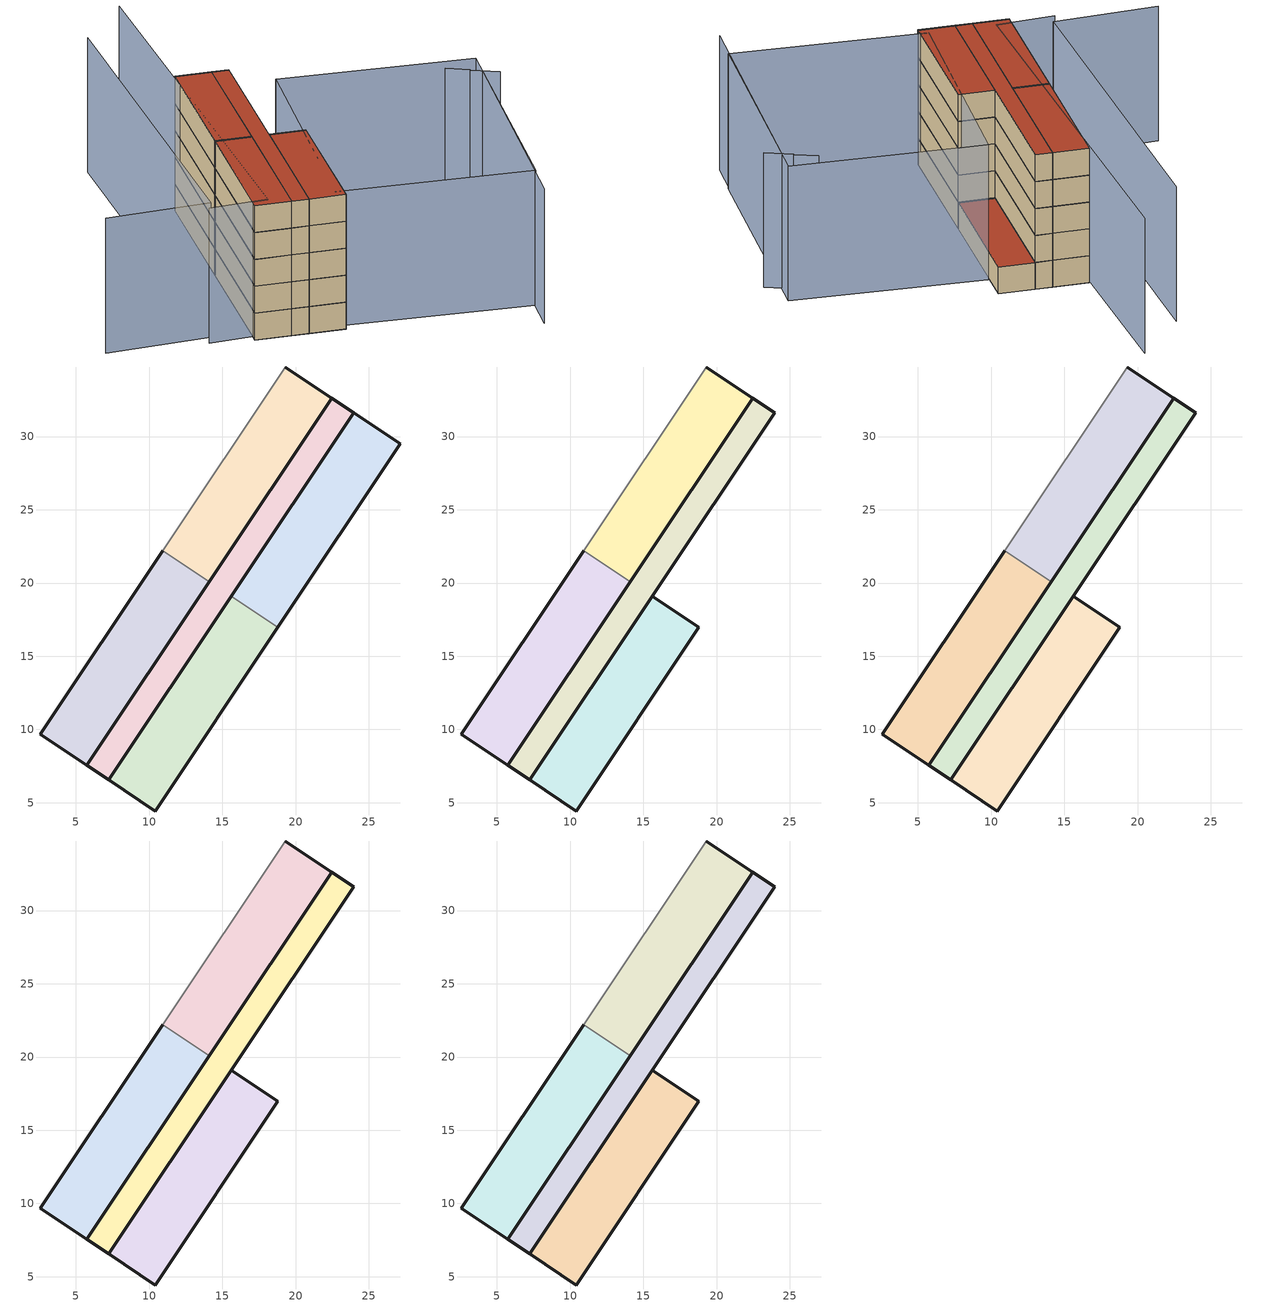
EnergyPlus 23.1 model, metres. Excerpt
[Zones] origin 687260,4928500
96aad2b2f6af818a_F0_dwelling_0
 floor ground (EU_floor_Construction): 5.74,7.56 14.1,20.09 10.93,22.21 2.56,9.68 z0
 wall outside (EU_wall_Construction): 14.1,20.09 5.74,7.56 2.56,9.68 10.93,22.21 z0:3
 wall to 96aad2b2f6af818a_F0_dwelling_1 (EU_wall_Construction): 10.93,22.21 14.1,20.09 z0:3
96aad2b2f6af818a_F0_dwelling_1
 floor ground (EU_floor_Construction): 14.1,20.09 22.46,32.62 19.29,34.75 10.93,22.21 z0
 wall outside (EU_wall_Construction): 19.29,34.75 22.46,32.62 14.1,20.09 z0:3
 wall adiabatic (EU_wall_Construction): 10.93,22.21 19.29,34.75 z0:3
96aad2b2f6af818a_F0_dwelling_2
 floor ground (EU_floor_Construction): 10.42,4.44 18.78,16.97 15.6,19.09 7.24,6.56 z0
 wall outside (EU_wall_Construction): 18.78,16.97 10.42,4.44 7.24,6.56 15.6,19.09 z0:3
 wall to 96aad2b2f6af818a_F0_dwelling_3 (EU_wall_Construction): 15.6,19.09 18.78,16.97 z0:3
96aad2b2f6af818a_F0_dwelling_3
 floor ground (EU_floor_Construction): 18.78,16.97 27.14,29.5 23.96,31.63 15.6,19.09 z0
 wall outside (EU_wall_Construction): 15.6,19.09 23.96,31.63 27.14,29.5 18.78,16.97 z0:3
 roof outside (EU_roof_Construction): 27.14,29.5 18.78,16.97 15.6,19.09 23.96,31.63 z3
96aad2b2f6af818a_F0_circulation
 floor ground (EU_floor_Construction): 7.24,6.56 23.96,31.63 22.46,32.62 5.74,7.56 z0
 wall outside (EU_wall_Construction): 7.24,6.56 5.74,7.56 22.46,32.62 23.96,31.63 7.24,6.56 z0:3
96aad2b2f6af818a_F1_dwelling_0
 floor to 96aad2b2f6af818a_F0_dwelling_0 (EU_floor_Construction): 5.74,7.56 14.1,20.09 10.93,22.21 2.56,9.68 z3
 wall outside (EU_wall_Construction): 14.1,20.09 5.74,7.56 2.56,9.68 10.93,22.21 z3:6
 wall to 96aad2b2f6af818a_F1_dwelling_1 (EU_wall_Construction): 10.93,22.21 14.1,20.09 z3:6
96aad2b2f6af818a_F1_dwelling_1
 floor to 96aad2b2f6af818a_F0_dwelling_1 (EU_floor_Construction): 14.1,20.09 22.46,32.62 19.29,34.75 10.93,22.21 z3
 wall outside (EU_wall_Construction): 19.29,34.75 22.46,32.62 14.1,20.09 z3:6
 wall adiabatic (EU_wall_Construction): 10.93,22.21 19.29,34.75 z3:6
96aad2b2f6af818a_F1_dwelling_2
 floor to 96aad2b2f6af818a_F0_dwelling_2 (EU_floor_Construction): 10.42,4.44 18.78,16.97 15.6,19.09 7.24,6.56 z3
 wall outside (EU_wall_Construction): 7.24,6.56 15.6,19.09 18.78,16.97 10.42,4.44 7.24,6.56 z3:6
96aad2b2f6af818a_F1_circulation
 floor to 96aad2b2f6af818a_F0_circulation (EU_floor_Construction): 7.24,6.56 23.96,31.63 22.46,32.62 5.74,7.56 z3
 wall outside (EU_wall_Construction): 7.24,6.56 5.74,7.56 22.46,32.62 23.96,31.63 7.24,6.56 z3:6
96aad2b2f6af818a_F2_dwelling_0
 floor to 96aad2b2f6af818a_F1_dwelling_0 (EU_floor_Construction): 5.74,7.56 14.1,20.09 10.93,22.21 2.56,9.68 z6
 wall outside (EU_wall_Construction): 14.1,20.09 5.74,7.56 2.56,9.68 10.93,22.21 z6:9
 wall to 96aad2b2f6af818a_F2_dwelling_1 (EU_wall_Construction): 10.93,22.21 14.1,20.09 z6:9
96aad2b2f6af818a_F2_dwelling_1
 floor to 96aad2b2f6af818a_F1_dwelling_1 (EU_floor_Construction): 14.1,20.09 22.46,32.62 19.29,34.75 10.93,22.21 z6
 wall outside (EU_wall_Construction): 19.29,34.75 22.46,32.62 14.1,20.09 z6:9
 wall adiabatic (EU_wall_Construction): 10.93,22.21 19.29,34.75 z6:9
96aad2b2f6af818a_F2_dwelling_2
 floor to 96aad2b2f6af818a_F1_dwelling_2 (EU_floor_Construction): 10.42,4.44 18.78,16.97 15.6,19.09 7.24,6.56 z6
 wall outside (EU_wall_Construction): 7.24,6.56 15.6,19.09 18.78,16.97 10.42,4.44 7.24,6.56 z6:9
96aad2b2f6af818a_F2_circulation
 floor to 96aad2b2f6af818a_F1_circulation (EU_floor_Construction): 7.24,6.56 23.96,31.63 22.46,32.62 5.74,7.56 z6
 wall outside (EU_wall_Construction): 7.24,6.56 5.74,7.56 22.46,32.62 23.96,31.63 7.24,6.56 z6:9
96aad2b2f6af818a_F3_dwelling_0
 floor to 96aad2b2f6af818a_F2_dwelling_0 (EU_floor_Construction): 5.74,7.56 14.1,20.09 10.93,22.21 2.56,9.68 z9
 wall outside (EU_wall_Construction): 14.1,20.09 5.74,7.56 2.56,9.68 10.93,22.21 z9:12
 wall to 96aad2b2f6af818a_F3_dwelling_1 (EU_wall_Construction): 10.93,22.21 14.1,20.09 z9:12
96aad2b2f6af818a_F3_dwelling_1
 floor to 96aad2b2f6af818a_F2_dwelling_1 (EU_floor_Construction): 14.1,20.09 22.46,32.62 19.29,34.75 10.93,22.21 z9
 wall outside (EU_wall_Construction): 19.29,34.75 22.46,32.62 14.1,20.09 z9:12
 wall adiabatic (EU_wall_Construction): 10.93,22.21 19.29,34.75 z9:12
96aad2b2f6af818a_F3_dwelling_2
 floor to 96aad2b2f6af818a_F2_dwelling_2 (EU_floor_Construction): 10.42,4.44 18.78,16.97 15.6,19.09 7.24,6.56 z9
 wall outside (EU_wall_Construction): 7.24,6.56 15.6,19.09 18.78,16.97 10.42,4.44 7.24,6.56 z9:12
96aad2b2f6af818a_F3_circulation
 floor to 96aad2b2f6af818a_F2_circulation (EU_floor_Construction): 7.24,6.56 23.96,31.63 22.46,32.62 5.74,7.56 z9
 wall outside (EU_wall_Construction): 7.24,6.56 5.74,7.56 22.46,32.62 23.96,31.63 7.24,6.56 z9:12
96aad2b2f6af818a_F4_dwelling_0
 floor to 96aad2b2f6af818a_F3_dwelling_0 (EU_floor_Construction): 5.74,7.56 14.1,20.09 10.93,22.21 2.56,9.68 z12
 wall outside (EU_wall_Construction): 14.1,20.09 5.74,7.56 2.56,9.68 10.93,22.21 z12:15
 wall to 96aad2b2f6af818a_F4_dwelling_1 (EU_wall_Construction): 10.93,22.21 14.1,20.09 z12:15
 roof outside (EU_roof_Construction): 14.1,20.09 5.74,7.56 2.56,9.68 10.93,22.21 z15
96aad2b2f6af818a_F4_dwelling_1
 floor to 96aad2b2f6af818a_F3_dwelling_1 (EU_floor_Construction): 14.1,20.09 22.46,32.62 19.29,34.75 10.93,22.21 z12
 wall outside (EU_wall_Construction): 19.29,34.75 22.46,32.62 14.1,20.09 z12:15
 wall adiabatic (EU_wall_Construction): 10.93,22.21 19.29,34.75 z12:15
 roof outside (EU_roof_Construction): 22.46,32.62 14.1,20.09 10.93,22.21 19.29,34.75 z15
96aad2b2f6af818a_F4_dwelling_2
 floor to 96aad2b2f6af818a_F3_dwelling_2 (EU_floor_Construction): 10.42,4.44 18.78,16.97 15.6,19.09 7.24,6.56 z12
 wall outside (EU_wall_Construction): 7.24,6.56 15.6,19.09 18.78,16.97 10.42,4.44 7.24,6.56 z12:15
 roof outside (EU_roof_Construction): 18.78,16.97 10.42,4.44 7.24,6.56 15.6,19.09 z15
96aad2b2f6af818a_F4_circulation
 floor to 96aad2b2f6af818a_F3_circulation (EU_floor_Construction): 7.24,6.56 23.96,31.63 22.46,32.62 5.74,7.56 z12
 wall outside (EU_wall_Construction): 7.24,6.56 5.74,7.56 22.46,32.62 23.96,31.63 7.24,6.56 z12:15
 roof outside (EU_roof_Construction): 23.96,31.63 7.24,6.56 5.74,7.56 22.46,32.62 z15
shading: 24.3,-9.7 40.31,12.31 / 41.33,10.85 39.61,13.3 / 39.72,13.38 38.27,15.46 / 27.6,49.21 4.47,9.61 / 4.47,9.61 -0.89,12.74 / 20.16,46.95 0.17,13.41 / 0.17,13.41 -9.33,19.07 / 41.99,14.64 26.87,-6.34 / 26.87,-6.34 10.21,5.67 / 10.21,5.67 25.33,26.64 / 25.33,26.64 41.99,14.64 z0:15
[Building]
EU S2 Campaign: North Axis=0; Terrain=City; Solar Distribution=FullExterior
[Site:Location]
Bologna: Latitude=44.5; Longitude=11.25; Time Zone=1; Elevation=37
[SizingPeriod:WeatherFileDays]
AnnualSizingPeriod: Begin Month=1; Begin Day of Month=1; End Month=12; End Day of Month=31; Day of Week for Start Day=Monday; Use Weather File Daylight Saving Period=No; Use Weather File Rain and Snow Indicators=No
[MATERIAL]
EU_InternalMass_Material: Roughness=MediumRough; Thickness=0.1; Conductivity=1; Density=1800; Specific Heat=900; Thermal Absorptance=0.9; Solar Absorptance=0.7; Visible Absorptance=0.7
[MATERIAL:NOMASS] Roughness=MediumRough; Thermal Absorptance=0.9; Solar Absorptance=0.7; Visible Absorptance=0.7
Name | Thermal Resistance
EU_wall_NoMass | 0.905828
EU_roof_NoMass | 0.37593
EU_floor_NoMass | 0.67114
[CONSTRUCTION]
EU_wall_Construction: EU_wall_NoMass
EU_roof_Construction: EU_roof_NoMass
EU_floor_Construction: EU_floor_NoMass
EU_InternalMass_Construction: EU_InternalMass_Material
[ZONE] Type=1; Multiplier=1; Ceiling Height=autocalculate; Floor Area=autocalculate; Part of Total Floor Area=Yes
Name | Volume
96aad2b2f6af818a_F0_dwelling_0; 96aad2b2f6af818a_F1_dwelling_0; 96aad2b2f6af818a_F2_dwelling_0; 96aad2b2f6af818a_F3_dwelling_0; 96aad2b2f6af818a_F4_dwelling_0 | 172.77
96aad2b2f6af818a_F0_dwelling_1; 96aad2b2f6af818a_F1_dwelling_1; 96aad2b2f6af818a_F2_dwelling_1; 96aad2b2f6af818a_F3_dwelling_1; 96aad2b2f6af818a_F4_dwelling_1 | 172.786
96aad2b2f6af818a_F0_dwelling_2; 96aad2b2f6af818a_F1_dwelling_2; 96aad2b2f6af818a_F2_dwelling_2; 96aad2b2f6af818a_F3_dwelling_2; 96aad2b2f6af818a_F4_dwelling_2 | 172.769
96aad2b2f6af818a_F0_dwelling_3 | 172.787
96aad2b2f6af818a_F0_circulation; 96aad2b2f6af818a_F1_circulation; 96aad2b2f6af818a_F2_circulation; 96aad2b2f6af818a_F3_circulation; 96aad2b2f6af818a_F4_circulation | 162.742
[INTERNALMASS] Construction=EU_InternalMass_Construction
Name | Zone or ZoneList | Surface Area
96aad2b2f6af818a_F0_dwelling_0_EU_InternalMass | 96aad2b2f6af818a_F0_dwelling_0 | 57.5971
96aad2b2f6af818a_F0_dwelling_1_EU_InternalMass | 96aad2b2f6af818a_F0_dwelling_1 | 57.5971
96aad2b2f6af818a_F0_dwelling_2_EU_InternalMass | 96aad2b2f6af818a_F0_dwelling_2 | 57.5972
96aad2b2f6af818a_F0_dwelling_3_EU_InternalMass | 96aad2b2f6af818a_F0_dwelling_3 | 57.5972
96aad2b2f6af818a_F1_dwelling_0_EU_InternalMass | 96aad2b2f6af818a_F1_dwelling_0 | 57.5971
96aad2b2f6af818a_F1_dwelling_1_EU_InternalMass | 96aad2b2f6af818a_F1_dwelling_1 | 57.5971
96aad2b2f6af818a_F1_dwelling_2_EU_InternalMass | 96aad2b2f6af818a_F1_dwelling_2 | 115.194
96aad2b2f6af818a_F2_dwelling_0_EU_InternalMass | 96aad2b2f6af818a_F2_dwelling_0 | 57.5971
96aad2b2f6af818a_F2_dwelling_1_EU_InternalMass | 96aad2b2f6af818a_F2_dwelling_1 | 57.5971
96aad2b2f6af818a_F2_dwelling_2_EU_InternalMass | 96aad2b2f6af818a_F2_dwelling_2 | 115.194
96aad2b2f6af818a_F3_dwelling_0_EU_InternalMass | 96aad2b2f6af818a_F3_dwelling_0 | 57.5971
96aad2b2f6af818a_F3_dwelling_1_EU_InternalMass | 96aad2b2f6af818a_F3_dwelling_1 | 57.5971
96aad2b2f6af818a_F3_dwelling_2_EU_InternalMass | 96aad2b2f6af818a_F3_dwelling_2 | 115.194
96aad2b2f6af818a_F4_dwelling_0_EU_InternalMass | 96aad2b2f6af818a_F4_dwelling_0 | 57.5971
96aad2b2f6af818a_F4_dwelling_1_EU_InternalMass | 96aad2b2f6af818a_F4_dwelling_1 | 57.5971
96aad2b2f6af818a_F4_dwelling_2_EU_InternalMass | 96aad2b2f6af818a_F4_dwelling_2 | 115.194
[OTHEREQUIPMENT] Fuel Type=Electricity; Design Level Calculation Method=Watts/Area; Power per Zone Floor Area=1; Fraction Latent=0; Fraction Radiant=0; Fraction Lost=0; Carbon Dioxide Generation Rate=0; EndUse Subcategory=EU_Step8_InternalGains
Name | Zone or ZoneList or Space or SpaceList | Schedule
EU_Step8_InternalGain_96aad2b2f6af818a_F0_dwelling_0_f000 | 96aad2b2f6af818a_F0_dwelling_0 | EU_Step8_GainSchedule_96aad2b2f6af818a_F0_dwelling_0_f000
EU_Step8_InternalGain_96aad2b2f6af818a_F0_dwelling_1_f000 | 96aad2b2f6af818a_F0_dwelling_1 | EU_Step8_GainSchedule_96aad2b2f6af818a_F0_dwelling_1_f000
EU_Step8_InternalGain_96aad2b2f6af818a_F0_dwelling_2_f000 | 96aad2b2f6af818a_F0_dwelling_2 | EU_Step8_GainSchedule_96aad2b2f6af818a_F0_dwelling_2_f000
EU_Step8_InternalGain_96aad2b2f6af818a_F0_dwelling_3_f000 | 96aad2b2f6af818a_F0_dwelling_3 | EU_Step8_GainSchedule_96aad2b2f6af818a_F0_dwelling_3_f000
EU_Step8_InternalGain_96aad2b2f6af818a_F1_dwelling_0_f000 | 96aad2b2f6af818a_F1_dwelling_0 | EU_Step8_GainSchedule_96aad2b2f6af818a_F1_dwelling_0_f000
EU_Step8_InternalGain_96aad2b2f6af818a_F1_dwelling_1_f000 | 96aad2b2f6af818a_F1_dwelling_1 | EU_Step8_GainSchedule_96aad2b2f6af818a_F1_dwelling_1_f000
EU_Step8_InternalGain_96aad2b2f6af818a_F1_dwelling_2_f000 | 96aad2b2f6af818a_F1_dwelling_2 | EU_Step8_GainSchedule_96aad2b2f6af818a_F1_dwelling_2_f000
EU_Step8_InternalGain_96aad2b2f6af818a_F2_dwelling_0_f000 | 96aad2b2f6af818a_F2_dwelling_0 | EU_Step8_GainSchedule_96aad2b2f6af818a_F2_dwelling_0_f000
EU_Step8_InternalGain_96aad2b2f6af818a_F2_dwelling_1_f000 | 96aad2b2f6af818a_F2_dwelling_1 | EU_Step8_GainSchedule_96aad2b2f6af818a_F2_dwelling_1_f000
EU_Step8_InternalGain_96aad2b2f6af818a_F2_dwelling_2_f000 | 96aad2b2f6af818a_F2_dwelling_2 | EU_Step8_GainSchedule_96aad2b2f6af818a_F2_dwelling_2_f000
EU_Step8_InternalGain_96aad2b2f6af818a_F3_dwelling_0_f000 | 96aad2b2f6af818a_F3_dwelling_0 | EU_Step8_GainSchedule_96aad2b2f6af818a_F3_dwelling_0_f000
EU_Step8_InternalGain_96aad2b2f6af818a_F3_dwelling_1_f000 | 96aad2b2f6af818a_F3_dwelling_1 | EU_Step8_GainSchedule_96aad2b2f6af818a_F3_dwelling_1_f000
EU_Step8_InternalGain_96aad2b2f6af818a_F3_dwelling_2_f000 | 96aad2b2f6af818a_F3_dwelling_2 | EU_Step8_GainSchedule_96aad2b2f6af818a_F3_dwelling_2_f000
EU_Step8_InternalGain_96aad2b2f6af818a_F4_dwelling_0_f000 | 96aad2b2f6af818a_F4_dwelling_0 | EU_Step8_GainSchedule_96aad2b2f6af818a_F4_dwelling_0_f000
EU_Step8_InternalGain_96aad2b2f6af818a_F4_dwelling_1_f000 | 96aad2b2f6af818a_F4_dwelling_1 | EU_Step8_GainSchedule_96aad2b2f6af818a_F4_dwelling_1_f000
EU_Step8_InternalGain_96aad2b2f6af818a_F4_dwelling_2_f000 | 96aad2b2f6af818a_F4_dwelling_2 | EU_Step8_GainSchedule_96aad2b2f6af818a_F4_dwelling_2_f000
[ZONEINFILTRATION:DESIGNFLOWRATE] Schedule=EU_AlwaysOn; Design Flow Rate Calculation Method=Flow/Area; Flow Rate per Floor Area=0.0005; Constant Term Coefficient=1; Temperature Term Coefficient=0; Velocity Term Coefficient=0; Velocity Squared Term Coefficient=0
Name | Zone or ZoneList or Space or SpaceList
EU_Circulation_Infiltration_96aad2b2f6af818a_F0_circulation | 96aad2b2f6af818a_F0_circulation
EU_Circulation_Infiltration_96aad2b2f6af818a_F1_circulation | 96aad2b2f6af818a_F1_circulation
EU_Circulation_Infiltration_96aad2b2f6af818a_F2_circulation | 96aad2b2f6af818a_F2_circulation
EU_Circulation_Infiltration_96aad2b2f6af818a_F3_circulation | 96aad2b2f6af818a_F3_circulation
EU_Circulation_Infiltration_96aad2b2f6af818a_F4_circulation | 96aad2b2f6af818a_F4_circulation
[ZONEVENTILATION:DESIGNFLOWRATE] Schedule=EU_AlwaysOn; Design Flow Rate Calculation Method=AirChanges/Hour; Air Changes per Hour=0.73129; Ventilation Type=Natural; Fan Pressure Rise=0; Fan Total Efficiency=1; Constant Term Coefficient=1; Temperature Term Coefficient=0; Velocity Term Coefficient=0; Velocity Squared Term Coefficient=0; Minimum Indoor Temperature=-100; Maximum Indoor Temperature=100; Delta Temperature=-100; Minimum Outdoor Temperature=-100; Maximum Outdoor Temperature=100; Maximum Wind Speed=40
Name | Zone or ZoneList or Space or SpaceList
EU_ConstantAir_96aad2b2f6af818a_F0_dwelling_0 | 96aad2b2f6af818a_F0_dwelling_0
EU_ConstantAir_96aad2b2f6af818a_F0_dwelling_1 | 96aad2b2f6af818a_F0_dwelling_1
EU_ConstantAir_96aad2b2f6af818a_F0_dwelling_2 | 96aad2b2f6af818a_F0_dwelling_2
EU_ConstantAir_96aad2b2f6af818a_F0_dwelling_3 | 96aad2b2f6af818a_F0_dwelling_3
EU_ConstantAir_96aad2b2f6af818a_F1_dwelling_0 | 96aad2b2f6af818a_F1_dwelling_0
EU_ConstantAir_96aad2b2f6af818a_F1_dwelling_1 | 96aad2b2f6af818a_F1_dwelling_1
EU_ConstantAir_96aad2b2f6af818a_F1_dwelling_2 | 96aad2b2f6af818a_F1_dwelling_2
EU_ConstantAir_96aad2b2f6af818a_F2_dwelling_0 | 96aad2b2f6af818a_F2_dwelling_0
EU_ConstantAir_96aad2b2f6af818a_F2_dwelling_1 | 96aad2b2f6af818a_F2_dwelling_1
EU_ConstantAir_96aad2b2f6af818a_F2_dwelling_2 | 96aad2b2f6af818a_F2_dwelling_2
EU_ConstantAir_96aad2b2f6af818a_F3_dwelling_0 | 96aad2b2f6af818a_F3_dwelling_0
EU_ConstantAir_96aad2b2f6af818a_F3_dwelling_1 | 96aad2b2f6af818a_F3_dwelling_1
EU_ConstantAir_96aad2b2f6af818a_F3_dwelling_2 | 96aad2b2f6af818a_F3_dwelling_2
EU_ConstantAir_96aad2b2f6af818a_F4_dwelling_0 | 96aad2b2f6af818a_F4_dwelling_0
EU_ConstantAir_96aad2b2f6af818a_F4_dwelling_1 | 96aad2b2f6af818a_F4_dwelling_1
EU_ConstantAir_96aad2b2f6af818a_F4_dwelling_2 | 96aad2b2f6af818a_F4_dwelling_2
[HVACTEMPLATE:THERMOSTAT] Constant Heating Setpoint=20; Constant Cooling Setpoint=50
EU_HeatOnly_96aad2b2f6af818a_F0_dwelling_0; EU_HeatOnly_96aad2b2f6af818a_F0_dwelling_1; EU_HeatOnly_96aad2b2f6af818a_F0_dwelling_2; EU_HeatOnly_96aad2b2f6af818a_F0_dwelling_3; EU_HeatOnly_96aad2b2f6af818a_F1_dwelling_0; EU_HeatOnly_96aad2b2f6af818a_F1_dwelling_1; EU_HeatOnly_96aad2b2f6af818a_F1_dwelling_2; EU_HeatOnly_96aad2b2f6af818a_F2_dwelling_0; EU_HeatOnly_96aad2b2f6af818a_F2_dwelling_1; EU_HeatOnly_96aad2b2f6af818a_F2_dwelling_2; EU_HeatOnly_96aad2b2f6af818a_F3_dwelling_0; EU_HeatOnly_96aad2b2f6af818a_F3_dwelling_1; EU_HeatOnly_96aad2b2f6af818a_F3_dwelling_2; EU_HeatOnly_96aad2b2f6af818a_F4_dwelling_0; EU_HeatOnly_96aad2b2f6af818a_F4_dwelling_1; EU_HeatOnly_96aad2b2f6af818a_F4_dwelling_2
[HVACTEMPLATE:ZONE:IDEALLOADSAIRSYSTEM] System Availability Schedule=EU_AlwaysOn; Maximum Heating Supply Air Temperature=50; Minimum Cooling Supply Air Temperature=13; Maximum Heating Supply Air Humidity Ratio=0.0156; Minimum Cooling Supply Air Humidity Ratio=0.0077; Heating Limit=NoLimit; Cooling Limit=NoLimit; Heating Availability Schedule=EU_AlwaysOn; Cooling Availability Schedule=EU_CoolingOff; Dehumidification Control Type=ConstantSensibleHeatRatio; Cooling Sensible Heat Ratio=0.7; Dehumidification Setpoint=60; Humidification Control Type=None; Humidification Setpoint=30; Outdoor Air Method=None; Outdoor Air Flow Rate per Person=0.00944; Outdoor Air Flow Rate per Zone Floor Area=0; Outdoor Air Flow Rate per Zone=0; Demand Controlled Ventilation Type=None; Outdoor Air Economizer Type=NoEconomizer; Heat Recovery Type=None; Sensible Heat Recovery Effectiveness=0.7; Latent Heat Recovery Effectiveness=0.65
Name | Template Thermostat
96aad2b2f6af818a_F0_dwelling_0 | EU_HeatOnly_96aad2b2f6af818a_F0_dwelling_0
96aad2b2f6af818a_F0_dwelling_1 | EU_HeatOnly_96aad2b2f6af818a_F0_dwelling_1
96aad2b2f6af818a_F0_dwelling_2 | EU_HeatOnly_96aad2b2f6af818a_F0_dwelling_2
96aad2b2f6af818a_F0_dwelling_3 | EU_HeatOnly_96aad2b2f6af818a_F0_dwelling_3
96aad2b2f6af818a_F1_dwelling_0 | EU_HeatOnly_96aad2b2f6af818a_F1_dwelling_0
96aad2b2f6af818a_F1_dwelling_1 | EU_HeatOnly_96aad2b2f6af818a_F1_dwelling_1
96aad2b2f6af818a_F1_dwelling_2 | EU_HeatOnly_96aad2b2f6af818a_F1_dwelling_2
96aad2b2f6af818a_F2_dwelling_0 | EU_HeatOnly_96aad2b2f6af818a_F2_dwelling_0
96aad2b2f6af818a_F2_dwelling_1 | EU_HeatOnly_96aad2b2f6af818a_F2_dwelling_1
96aad2b2f6af818a_F2_dwelling_2 | EU_HeatOnly_96aad2b2f6af818a_F2_dwelling_2
96aad2b2f6af818a_F3_dwelling_0 | EU_HeatOnly_96aad2b2f6af818a_F3_dwelling_0
96aad2b2f6af818a_F3_dwelling_1 | EU_HeatOnly_96aad2b2f6af818a_F3_dwelling_1
96aad2b2f6af818a_F3_dwelling_2 | EU_HeatOnly_96aad2b2f6af818a_F3_dwelling_2
96aad2b2f6af818a_F4_dwelling_0 | EU_HeatOnly_96aad2b2f6af818a_F4_dwelling_0
96aad2b2f6af818a_F4_dwelling_1 | EU_HeatOnly_96aad2b2f6af818a_F4_dwelling_1
96aad2b2f6af818a_F4_dwelling_2 | EU_HeatOnly_96aad2b2f6af818a_F4_dwelling_2
[SIZING:ZONE] Zone Cooling Design Supply Air Temperature Input Method=SupplyAirTemperature; Zone Cooling Design Supply Air Temperature=13; Zone Heating Design Supply Air Temperature Input Method=SupplyAirTemperature; Zone Heating Design Supply Air Temperature=50; Zone Cooling Design Supply Air Humidity Ratio=0.008; Zone Heating Design Supply Air Humidity Ratio=0.008; Cooling Design Air Flow Method=DesignDay; Cooling Design Air Flow Rate=0; Cooling Minimum Air Flow per Zone Floor Area=0.000762; Cooling Minimum Air Flow=0; Cooling Minimum Air Flow Fraction=0.2; Heating Design Air Flow Method=DesignDay; Heating Design Air Flow Rate=0; Heating Maximum Air Flow per Zone Floor Area=0.002032; Heating Maximum Air Flow=0.141576; Heating Maximum Air Flow Fraction=0.3; Account for Dedicated Outdoor Air System=No; Dedicated Outdoor Air System Control Strategy=NeutralSupplyAir; Dedicated Outdoor Air Low Setpoint Temperature for Design=autosize; Dedicated Outdoor Air High Setpoint Temperature for Design=autosize; Zone Load Sizing Method=Sensible Load Only No Latent Load; Zone Latent Cooling Design Supply Air Humidity Ratio Input Method=HumidityRatioDifference; Zone Cooling Design Supply Air Humidity Ratio Difference=0.005; Zone Latent Heating Design Supply Air Humidity Ratio Input Method=HumidityRatioDifference; Zone Humidification Design Supply Air Humidity Ratio Difference=0.005
96aad2b2f6af818a_F0_dwelling_0; 96aad2b2f6af818a_F0_dwelling_1; 96aad2b2f6af818a_F0_dwelling_2; 96aad2b2f6af818a_F0_dwelling_3; 96aad2b2f6af818a_F1_dwelling_0; 96aad2b2f6af818a_F1_dwelling_1; 96aad2b2f6af818a_F1_dwelling_2; 96aad2b2f6af818a_F2_dwelling_0; 96aad2b2f6af818a_F2_dwelling_1; 96aad2b2f6af818a_F2_dwelling_2; 96aad2b2f6af818a_F3_dwelling_0; 96aad2b2f6af818a_F3_dwelling_1; 96aad2b2f6af818a_F3_dwelling_2; 96aad2b2f6af818a_F4_dwelling_0; 96aad2b2f6af818a_F4_dwelling_1; 96aad2b2f6af818a_F4_dwelling_2
[SCHEDULE:CONSTANT]
Name | Hourly Value
EU_AlwaysOn | 1
EU_CoolingOff | 0
[SCHEDULE:FILE] Column Number=1; Rows to Skip at Top=0; Number of Hours of Data=8760; Column Separator=Comma; Interpolate to Timestep=No; Minutes per Item=60; Adjust Schedule for Daylight Savings=Yes
Name | File
EU_Step8_GainSchedule_96aad2b2f6af818a_F0_dwelling_0_f000 | ../../schedules/96aad2b2f6af818a/96aad2b2f6af818a_F0_dwelling_0_f000_gain.csv
EU_Step8_GainSchedule_96aad2b2f6af818a_F0_dwelling_1_f000 | ../../schedules/96aad2b2f6af818a/96aad2b2f6af818a_F0_dwelling_1_f000_gain.csv
EU_Step8_GainSchedule_96aad2b2f6af818a_F0_dwelling_2_f000 | ../../schedules/96aad2b2f6af818a/96aad2b2f6af818a_F0_dwelling_2_f000_gain.csv
EU_Step8_GainSchedule_96aad2b2f6af818a_F0_dwelling_3_f000 | ../../schedules/96aad2b2f6af818a/96aad2b2f6af818a_F0_dwelling_3_f000_gain.csv
EU_Step8_GainSchedule_96aad2b2f6af818a_F1_dwelling_0_f000 | ../../schedules/96aad2b2f6af818a/96aad2b2f6af818a_F1_dwelling_0_f000_gain.csv
EU_Step8_GainSchedule_96aad2b2f6af818a_F1_dwelling_1_f000 | ../../schedules/96aad2b2f6af818a/96aad2b2f6af818a_F1_dwelling_1_f000_gain.csv
EU_Step8_GainSchedule_96aad2b2f6af818a_F1_dwelling_2_f000 | ../../schedules/96aad2b2f6af818a/96aad2b2f6af818a_F1_dwelling_2_f000_gain.csv
EU_Step8_GainSchedule_96aad2b2f6af818a_F2_dwelling_0_f000 | ../../schedules/96aad2b2f6af818a/96aad2b2f6af818a_F2_dwelling_0_f000_gain.csv
EU_Step8_GainSchedule_96aad2b2f6af818a_F2_dwelling_1_f000 | ../../schedules/96aad2b2f6af818a/96aad2b2f6af818a_F2_dwelling_1_f000_gain.csv
EU_Step8_GainSchedule_96aad2b2f6af818a_F2_dwelling_2_f000 | ../../schedules/96aad2b2f6af818a/96aad2b2f6af818a_F2_dwelling_2_f000_gain.csv
EU_Step8_GainSchedule_96aad2b2f6af818a_F3_dwelling_0_f000 | ../../schedules/96aad2b2f6af818a/96aad2b2f6af818a_F3_dwelling_0_f000_gain.csv
EU_Step8_GainSchedule_96aad2b2f6af818a_F3_dwelling_1_f000 | ../../schedules/96aad2b2f6af818a/96aad2b2f6af818a_F3_dwelling_1_f000_gain.csv
EU_Step8_GainSchedule_96aad2b2f6af818a_F3_dwelling_2_f000 | ../../schedules/96aad2b2f6af818a/96aad2b2f6af818a_F3_dwelling_2_f000_gain.csv
EU_Step8_GainSchedule_96aad2b2f6af818a_F4_dwelling_0_f000 | ../../schedules/96aad2b2f6af818a/96aad2b2f6af818a_F4_dwelling_0_f000_gain.csv
EU_Step8_GainSchedule_96aad2b2f6af818a_F4_dwelling_1_f000 | ../../schedules/96aad2b2f6af818a/96aad2b2f6af818a_F4_dwelling_1_f000_gain.csv
EU_Step8_GainSchedule_96aad2b2f6af818a_F4_dwelling_2_f000 | ../../schedules/96aad2b2f6af818a/96aad2b2f6af818a_F4_dwelling_2_f000_gain.csv
